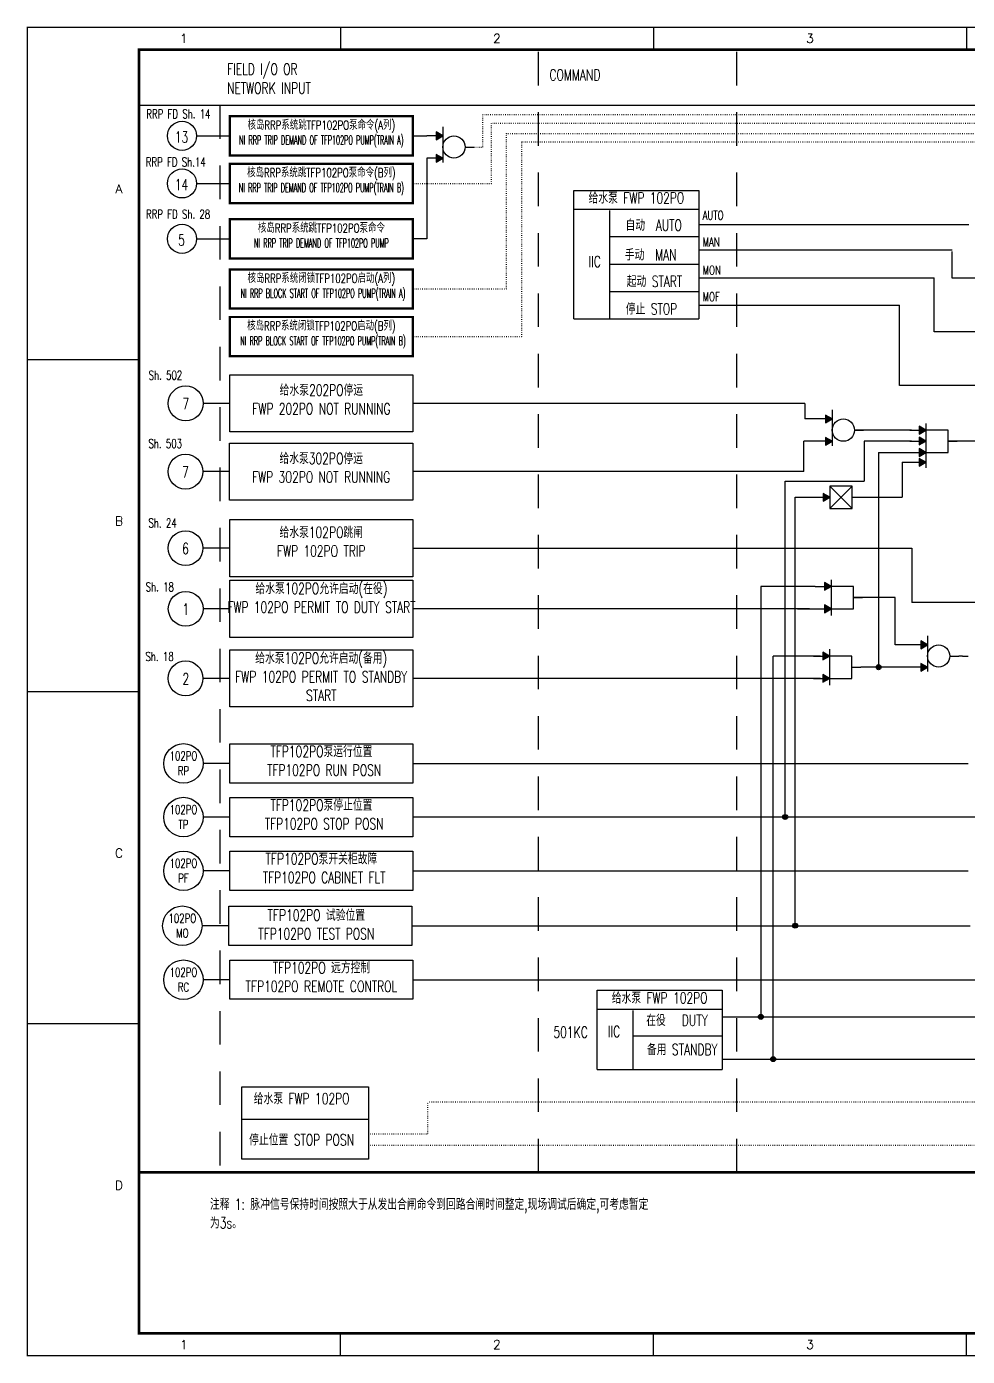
# Model space of a CAD drawing. Header units: millimetres. Extents: x 38833 to 52469, y 29493 to 32647.
# Drawn here: x 50670.5 to 50880.8, y 32172.4 to 32469.7 of the extents above; entities that cross this region are included whole.
import ezdxf
from ezdxf.enums import TextEntityAlignment as Align

# ---------------------------------------------------------------- set-up
doc = ezdxf.new("R2010")
doc.units = ezdxf.units.MM
for name, pattern in [('ACAD_ISO10W100', [18, 12, -3, 0, -3]), ('DOT2', [3.175, 0, -3.175]), ('JIS_02_0.7', [1.35, 0.75, -0.6])]:
    doc.linetypes.add(name, pattern=pattern)
for name, color, linetype in [('BORDER', 1, 'Continuous'), ('MLINE', 6, 'Continuous'), ('TK', 7, 'Continuous'), ('图框_外框线', 7, 'Continuous'), ('图框_标题栏文字', 6, 'Continuous')]:
    doc.layers.add(name, color=color, linetype=linetype)
doc.styles.get("Standard").update_dxf_attribs({"font": 'romans.shx', "width": 0.7, "bigfont": 'hztxta.shx'})

# ---------------------------------------------------------------- blocks, each defined once
blk = doc.blocks.new('图框2')
for p, q in [((70, 0), (70, -5)), ((140, 0), (140, -5)), ((210, 0), (210, -5)), ((0, -74.25), (25, -74.25)), ((0, -148.5), (25, -148.5)), ((0, -222.75), (25, -222.75)), ((70, -297), (70, -292)), ((140, -297), (140, -292)), ((210, -297), (210, -292))]:
    blk.add_line(p, q)
at = {"layer": '图框_外框线'}
for points, const_width in [([(0, -297), (420, -297), (420, 0), (0, 0)], 0.3), ([(25, -292), (415, -292), (415, -5), (25, -5)], 0.6)]:
    blk.add_lwpolyline(points, close=True, dxfattribs=dict(at, const_width=const_width))
at = {"layer": '图框_外框线', "const_width": 0.6}
blk.add_lwpolyline([(235, -256), (25, -256)], dxfattribs=at)
at = {"layer": 'TK', "color": 3}
for s, p in [('1', (35, -2.5)), ('2', (105, -2.5)), ('3', (175, -2.5)), ('1', (35, -294.5)), ('2', (105, -294.5)), ('3', (175, -294.5))]:
    blk.add_text(s, height=2, dxfattribs=at).set_placement(p, align=Align.MIDDLE)
for s, p in [('A', (20.5, -37.12)), ('B', (20.5, -111.38)), ('C', (20.5, -185.62)), ('D', (20.5, -259.88))]:
    blk.add_text(s, height=2, dxfattribs=at).set_placement(p, align=Align.CENTER)
blk = doc.blocks.new('huo')
at = {"layer": 'BORDER'}
for points in [[(-72.15, 909.27), (-73.65, 910.13), (-73.65, 908.4)], [(-72.15, 904.27), (-73.65, 905.13), (-73.65, 903.4)]]:
    blk.add_hatch(color=256, dxfattribs=at).paths.add_polyline_path(points)
for p, q in [((-72.15, 911.28), (-72.15, 903.28)), ((-72.15, 909.27), (-75.75, 909.27)), ((-67.15, 906.77), (-65.15, 906.77)), ((-72.15, 904.27), (-75.75, 904.27))]:
    blk.add_line(p, q, dxfattribs=at)
for points in [[(-72.15, 909.27), (-73.65, 910.13), (-73.65, 908.4)], [(-72.15, 904.27), (-73.65, 905.13), (-73.65, 903.4)]]:
    blk.add_lwpolyline(points, close=True, dxfattribs=at)
blk.add_circle((-69.65, 906.77), 2.5, dxfattribs=at)

msp = doc.modelspace()

# ---------------------------------------------------------------- hatches: boundary and pattern name
h = msp.add_hatch(color=256)
edge = h.paths.add_edge_path()
edge.add_arc((50860.97, 32326.49), 0.55, 0, 360)
h = msp.add_hatch(color=256)
edge = h.paths.add_edge_path()
edge.add_arc((50860.97, 32326.49), 0.393, 0, 360)
h = msp.add_hatch(color=40)
edge = h.paths.add_edge_path()
edge.add_arc((50840.09, 32292.99), 0.55, 0, 360)
h = msp.add_hatch(color=40)
edge = h.paths.add_edge_path()
edge.add_arc((50840.09, 32292.99), 0.393, 0, 360)
h = msp.add_hatch(color=40)
edge = h.paths.add_edge_path()
edge.add_arc((50842.3, 32268.7), 0.55, 0, 360)
h = msp.add_hatch(color=40)
edge = h.paths.add_edge_path()
edge.add_arc((50842.3, 32268.7), 0.393, 0, 360)
h = msp.add_hatch(color=256)
edge = h.paths.add_edge_path()
edge.add_arc((50834.64, 32248.31), 0.55, 0, 360)
h = msp.add_hatch(color=256)
edge = h.paths.add_edge_path()
edge.add_arc((50834.64, 32248.31), 0.393, 0, 360)
h = msp.add_hatch(color=256)
edge = h.paths.add_edge_path()
edge.add_arc((50837.4, 32238.88), 0.55, 0, 360)
h = msp.add_hatch(color=256)
edge = h.paths.add_edge_path()
edge.add_arc((50837.4, 32238.88), 0.393, 0, 360)
at = {"layer": 'BORDER'}
for color, points in [(256, [(50871.53, 32379.49), (50870.03, 32380.35), (50870.03, 32378.62)]), (256, [(50871.53, 32377.05), (50870.03, 32377.92), (50870.03, 32376.19)]), (256, [(50871.53, 32374.49), (50870.03, 32375.35), (50870.03, 32373.62)]), (256, [(50871.53, 32372.3), (50870.03, 32373.16), (50870.03, 32371.43)]), (40, [(50850.08, 32364.47), (50848.58, 32365.34), (50848.58, 32363.61)]), (256, [(50850.39, 32344.54), (50848.89, 32345.41), (50848.89, 32343.68)]), (256, [(50850.39, 32339.54), (50848.89, 32340.41), (50848.89, 32338.68)]), (256, [(50849.98, 32328.99), (50848.48, 32329.85), (50848.48, 32328.12)]), (256, [(50849.98, 32323.99), (50848.48, 32324.85), (50848.48, 32323.12)])]:
    msp.add_hatch(color=color, dxfattribs=at).paths.add_polyline_path(points)

# ---------------------------------------------------------------- linework, layer by layer
at = {"linetype": 'DOT2', "ltscale": 0.1}
for p, q in [((50772.49, 32450.05), (51029.89, 32450.05)), ((50772.49, 32442.78), (50772.49, 32450.05)), ((50774.44, 32434.64), (50774.44, 32448.05)), ((50888.79, 32448.05), (50774.44, 32448.05)), ((50777.81, 32411.05), (50777.81, 32445.79)), ((50777.81, 32445.79), (51020.47, 32445.79)), ((50770.09, 32442.78), (50772.49, 32442.78)), ((50781.22, 32400.41), (50781.22, 32443.91)), ((50781.22, 32443.91), (51018.07, 32443.91)), ((50756.85, 32434.64), (50774.44, 32434.64)), ((50756.85, 32411.05), (50777.81, 32411.05)), ((50756.85, 32400.41), (50781.22, 32400.41)), ((51066.2, 32229.26), (50760.17, 32229.26)), ((50760.17, 32222.16), (50760.17, 32229.26)), ((50746.96, 32222.16), (50760.17, 32222.16)), ((50746.96, 32219.61), (51066.2, 32219.61))]:
    msp.add_line(p, q, dxfattribs=at)
for p, q in [((50708.48, 32445.28), (50715.92, 32445.28)), ((50708.48, 32434.64), (50715.92, 32434.64)), ((50792.85, 32428.9), (50820.8, 32428.9)), ((50800.84, 32428.61), (50800.84, 32404.34)), ((50820.8, 32425.46), (50881.12, 32425.46)), ((50708.48, 32422.26), (50715.92, 32422.26)), ((50800.84, 32422.76), (50820.8, 32422.76)), ((50800.84, 32422.76), (50820.8, 32422.76)), ((50877.45, 32419.69), (50820.8, 32419.69)), ((50877.45, 32413.46), (50877.45, 32419.46)), ((50800.84, 32416.62), (50820.8, 32416.62)), ((50800.84, 32416.62), (50820.8, 32416.62)), ((50820.8, 32413.55), (50873.4, 32413.55)), ((50873.4, 32401.46), (50873.4, 32413.55)), ((50897.47, 32413.46), (50877.45, 32413.46)), ((50800.84, 32410.48), (50820.8, 32410.48)), ((50800.84, 32410.48), (50820.8, 32410.48)), ((50820.8, 32407.41), (50865.62, 32407.41)), ((50865.62, 32389.46), (50865.62, 32407.41)), ((50792.85, 32404.34), (50820.8, 32404.34)), ((50897.47, 32401.46), (50873.4, 32401.46)), ((50897.47, 32389.46), (50865.62, 32389.46)), ((50844.48, 32385.48), (50844.48, 32381.99)), ((50846.99, 32381.99), (50844.48, 32381.99)), ((50868.36, 32379.49), (50855.87, 32379.49)), ((50844.29, 32370.21), (50844.29, 32376.99)), ((50846.99, 32376.99), (50844.29, 32376.99)), ((50868.36, 32377.05), (50857.77, 32377.05)), ((50857.77, 32377.05), (50857.77, 32368.1)), ((50891.18, 32376.99), (50876.53, 32376.99)), ((50860.96, 32374.49), (50860.96, 32326.49)), ((50860.96, 32374.49), (50867.94, 32374.49)), ((50840.09, 32368.1), (50857.77, 32368.1)), ((50756.82, 32353.11), (50868.38, 32353.11)), ((50868.38, 32353.11), (50868.38, 32340.99)), ((50834.63, 32344.54), (50834.64, 32248.31)), ((50846.8, 32344.54), (50834.63, 32344.54)), ((50864.71, 32342.04), (50855.39, 32342.04)), ((50864.71, 32331.49), (50864.71, 32342.04)), ((50897.47, 32340.99), (50868.38, 32340.99)), ((50842.82, 32339.54), (50846.8, 32339.54)), ((50868.3, 32331.49), (50864.71, 32331.49)), ((50837.38, 32238.88), (50837.4, 32328.99)), ((50847.99, 32328.99), (50837.4, 32328.99)), ((50879.72, 32328.99), (50878.89, 32328.99)), ((50879.72, 32328.99), (50881.02, 32328.99)), ((50860.96, 32326.49), (50856.98, 32326.49)), ((50868.3, 32326.49), (50860.96, 32326.49)), ((50870.46, 32326.49), (50867.65, 32326.49)), ((50756.87, 32304.99), (50878.74, 32304.99)), ((50878.74, 32304.99), (50881.02, 32304.99)), ((50878.74, 32304.99), (50878.74, 32304.99)), ((50887.06, 32292.99), (50756.87, 32292.99)), ((50756.87, 32280.99), (50877.87, 32280.99)), ((50877.87, 32280.99), (50881.02, 32280.99)), ((50756.62, 32268.7), (50881.43, 32268.7)), ((50756.87, 32256.63), (50885, 32256.63)), ((50798.04, 32250.06), (50825.99, 32250.06)), ((50806.03, 32249.76), (50806.03, 32236.56)), ((50825.99, 32248.31), (50834.63, 32248.31)), ((50834.63, 32248.31), (51067.15, 32248.31)), ((50806.03, 32244.06), (50825.99, 32244.06)), ((50806.03, 32244.06), (50825.99, 32244.06)), ((50798.04, 32236.56), (50825.99, 32236.56)), ((50825.99, 32238.88), (50837.4, 32238.88)), ((50837.4, 32238.88), (51067.15, 32238.88))]:
    msp.add_line(p, q)
at = {"ltscale": 4}
for p, q in [((50756.85, 32445.28), (50759.93, 32445.28)), ((50759.93, 32440.28), (50759.93, 32422.26)), ((50759.93, 32422.26), (50756.85, 32422.26))]:
    msp.add_line(p, q, dxfattribs=at)
at = {"color": 0}
for p, q in [((50715.92, 32385.48), (50709.95, 32385.48)), ((50715.88, 32370.21), (50709.91, 32370.21)), ((50715.89, 32353.11), (50709.92, 32353.11)), ((50715.94, 32339.54), (50709.97, 32339.54)), ((50845.54, 32339.54), (50756.87, 32339.54)), ((50715.9, 32323.99), (50709.93, 32323.99)), ((50847.99, 32323.99), (50756.83, 32323.99)), ((50715.94, 32304.99), (50709.97, 32304.99)), ((50715.94, 32292.99), (50709.97, 32292.99)), ((50715.94, 32280.99), (50709.97, 32280.99)), ((50715.69, 32268.7), (50709.72, 32268.7)), ((50715.94, 32256.63), (50709.97, 32256.63))]:
    msp.add_line(p, q, dxfattribs=at)
at = {"color": 40}
for p, q in [((50844.48, 32385.48), (50756.85, 32385.48)), ((50844.29, 32370.21), (50756.81, 32370.21)), ((50866.24, 32372.3), (50866.24, 32364.47)), ((50840.09, 32292.99), (50840.09, 32368.1)), ((50842.3, 32269.18), (50842.29, 32364.47)), ((50855.08, 32364.47), (50866.24, 32364.47))]:
    msp.add_line(p, q, dxfattribs=at)
at = {"const_width": 0.5}
for points in [[(50715.92, 32449.67), (50756.85, 32449.67), (50756.85, 32440.89), (50715.92, 32440.89)], [(50715.92, 32439.03), (50756.85, 32439.03), (50756.85, 32430.25), (50715.92, 32430.25)], [(50715.92, 32426.65), (50756.85, 32426.65), (50756.85, 32417.87), (50715.92, 32417.87)], [(50715.92, 32415.43), (50756.85, 32415.43), (50756.85, 32406.66), (50715.92, 32406.66)], [(50715.92, 32404.79), (50756.85, 32404.79), (50756.85, 32396.02), (50715.92, 32396.02)]]:
    msp.add_lwpolyline(points, close=True, dxfattribs=at)
for points in [[(50792.85, 32433.1), (50820.8, 32433.1), (50820.8, 32428.9)], [(50792.85, 32404.34), (50792.85, 32433.1)], [(50820.8, 32428.9), (50820.8, 32422.76)], [(50820.8, 32422.76), (50820.8, 32416.62)], [(50820.8, 32416.62), (50820.8, 32410.48)], [(50820.8, 32410.48), (50820.8, 32404.34)], [(50798.04, 32254.25), (50825.99, 32254.25), (50825.99, 32250.06)], [(50798.04, 32236.56), (50798.04, 32254.25)], [(50825.99, 32250.06), (50825.99, 32245.24)], [(50825.99, 32245.24), (50825.99, 32236.56)]]:
    msp.add_lwpolyline(points)
at = {"color": 0}
for points in [[(50715.92, 32391.87), (50756.85, 32391.87), (50756.85, 32379.09), (50715.92, 32379.09)], [(50715.88, 32376.6), (50756.81, 32376.6), (50756.81, 32363.82), (50715.88, 32363.82)], [(50715.89, 32359.5), (50756.82, 32359.5), (50756.82, 32346.72), (50715.89, 32346.72)], [(50715.94, 32345.93), (50756.87, 32345.93), (50756.87, 32333.16), (50715.94, 32333.16)], [(50715.9, 32330.38), (50756.83, 32330.38), (50756.83, 32317.6), (50715.9, 32317.6)]]:
    msp.add_lwpolyline(points, close=True, dxfattribs=at)
for points in [[(50715.94, 32309.38), (50756.87, 32309.38), (50756.87, 32300.6), (50715.94, 32300.6)], [(50715.94, 32297.38), (50756.87, 32297.38), (50756.87, 32288.6), (50715.94, 32288.6)], [(50715.94, 32285.38), (50756.87, 32285.38), (50756.87, 32276.6), (50715.94, 32276.6)], [(50715.69, 32273.09), (50756.62, 32273.09), (50756.62, 32264.31), (50715.69, 32264.31)], [(50715.94, 32261.02), (50756.87, 32261.02), (50756.87, 32252.25), (50715.94, 32252.25)], [(50718.62, 32232.67), (50746.96, 32232.67), (50746.96, 32216.52), (50718.62, 32216.52)], [(50718.62, 32225.45), (50746.96, 32225.45), (50746.96, 32216.52), (50718.62, 32216.52)]]:
    msp.add_lwpolyline(points, close=True)
for centre, radius in [((50705.23, 32445.28), 3.25), ((50705.23, 32434.64), 3.25), ((50705.23, 32422.26), 3.25), ((50706.05, 32385.48), 3.9), ((50706.01, 32370.21), 3.9), ((50706.02, 32353.11), 3.9), ((50706.07, 32339.54), 3.9), ((50706.02, 32323.99), 3.9), ((50860.97, 32326.49), 0.55), ((50860.97, 32326.49), 0.393), ((50705.55, 32304.99), 4.41), ((50705.55, 32292.99), 4.41), ((50705.55, 32280.99), 4.41), ((50705.3, 32268.7), 4.41), ((50705.55, 32256.63), 4.41), ((50834.64, 32248.31), 0.55), ((50834.64, 32248.31), 0.393), ((50837.4, 32238.88), 0.55), ((50837.4, 32238.88), 0.393)]:
    msp.add_circle(centre, radius)
at = {"color": 40}
for centre, radius in [((50840.09, 32292.99), 0.55), ((50840.09, 32292.99), 0.393), ((50842.3, 32268.7), 0.55), ((50842.3, 32268.7), 0.393)]:
    msp.add_circle(centre, radius, dxfattribs=at)
at = {"layer": 'BORDER'}
for p, q in [((50867.94, 32379.49), (50871.53, 32379.49)), ((50871.53, 32380.99), (50871.53, 32371.08)), ((50867.94, 32377.05), (50871.53, 32377.05)), ((50876.53, 32376.99), (50878.53, 32376.99)), ((50867.94, 32374.49), (50871.53, 32374.49)), ((50846.8, 32344.54), (50850.39, 32344.54)), ((50850.39, 32346.04), (50850.39, 32338.04)), ((50855.39, 32342.04), (50857.39, 32342.04)), ((50846.8, 32339.54), (50850.39, 32339.54)), ((50846.39, 32328.99), (50849.98, 32328.99)), ((50849.98, 32330.49), (50849.98, 32322.49)), ((50854.98, 32326.49), (50856.98, 32326.49)), ((50846.39, 32323.99), (50849.98, 32323.99))]:
    msp.add_line(p, q, dxfattribs=at)
at = {"layer": 'BORDER', "color": 40}
for p, q in [((50866.24, 32372.3), (50871.53, 32372.3)), ((50842.29, 32364.47), (50850.08, 32364.47)), ((50850.08, 32366.97), (50855.08, 32361.97)), ((50855.08, 32366.97), (50850.08, 32361.97))]:
    msp.add_line(p, q, dxfattribs=at)
at = {"layer": 'BORDER'}
for points in [[(50871.53, 32379.49), (50870.03, 32380.35), (50870.03, 32378.62)], [(50876.53, 32379.49), (50871.53, 32379.49), (50871.53, 32374.49), (50876.53, 32374.49)], [(50871.53, 32377.05), (50870.03, 32377.92), (50870.03, 32376.19)], [(50871.53, 32374.49), (50870.03, 32375.35), (50870.03, 32373.62)], [(50871.53, 32372.3), (50870.03, 32373.16), (50870.03, 32371.43)], [(50850.39, 32344.54), (50848.89, 32345.41), (50848.89, 32343.68)], [(50855.39, 32344.54), (50850.39, 32344.54), (50850.39, 32339.54), (50855.39, 32339.54)], [(50850.39, 32339.54), (50848.89, 32340.41), (50848.89, 32338.68)], [(50849.98, 32328.99), (50848.48, 32329.85), (50848.48, 32328.12)], [(50854.98, 32328.99), (50849.98, 32328.99), (50849.98, 32323.99), (50854.98, 32323.99)], [(50849.98, 32323.99), (50848.48, 32324.85), (50848.48, 32323.12)]]:
    msp.add_lwpolyline(points, close=True, dxfattribs=at)
at = {"layer": 'BORDER', "color": 40}
for points in [[(50850.08, 32364.47), (50848.58, 32365.34), (50848.58, 32363.61)], [(50855.08, 32366.97), (50850.08, 32366.97), (50850.08, 32361.97), (50855.08, 32361.97)]]:
    msp.add_lwpolyline(points, close=True, dxfattribs=at)
at = {"layer": 'MLINE', "linetype": 'JIS_02_0.7', "ltscale": 10}
for p, q in [((50784.96, 32213.56), (50784.96, 32464.56)), ((50829.26, 32213.56), (50829.26, 32464.56)), ((50713.72, 32452.12), (50713.72, 32213.56))]:
    msp.add_line(p, q, dxfattribs=at)
at = {"layer": 'MLINE'}
msp.add_line((50695.63, 32452.12), (51085.63, 32452.12), dxfattribs=at)

# ---------------------------------------------------------------- block references
for name, p in [('图框2', (50670.63, 32469.56)), ('huo', (50835.68, 31536.02)), ('huo', (50922.74, 31472.72)), ('huo', (50944.04, 31422.22))]:
    msp.add_blockref(name, p)

# ---------------------------------------------------------------- texts
at = {"color": 3, "char_height": 2, "attachment_point": 1}
for s, insert, width in [('RRP FD Sh. 14', (50697.26, 32451.19), 20.2112), ('RRP FD Sh.14', (50697.14, 32440.43), 17.5018), ('RRP FD Sh. 28', (50697.18, 32428.77), 18.4086)]:
    msp.add_mtext(s, dxfattribs=dict(at, insert=insert, width=width))
at = {"color": 0, "linetype": 'ACAD_ISO10W100', "ltscale": 8, "char_height": 2.5, "width": 43.0967, "attachment_point": 2}
for s, insert in [('{\\H0.8x;核岛RRP系统跳TFP102PO泵命令(A列)\\P\\W0.5;NI RRP TRIP DEMAND OF TFP102PO PUMP(TRAIN A)}', (50736.39, 32448.67)), ('{\\H0.8x;核岛RRP系统跳TFP102PO泵命令(B列)\\P\\W0.5;NI RRP TRIP DEMAND OF TFP102PO PUMP(TRAIN B)}', (50736.39, 32438.03)), ('{\\H0.8x;核岛RRP系统跳TFP102PO泵命令\\P\\W0.5;NI RRP TRIP DEMAND OF TFP102PO PUMP}', (50736.39, 32425.65)), ('{\\H0.8x;核岛RRP系统闭锁TFP102PO启动(A列)\\W0.5; \\P NI RRP BLOCK START OF TFP102PO PUMP(TRAIN A)}', (50736.39, 32414.43)), ('{\\H0.8x;核岛RRP系统闭锁TFP102PO启动(B列)\\W0.5; \\P NI RRP BLOCK START OF TFP102PO PUMP(TRAIN B)}', (50736.39, 32403.79))]:
    msp.add_mtext(s, dxfattribs=dict(at, insert=insert))
for s, insert, char_height, width, attachment_point in [('13', (50705.14, 32446.26), 2.5, 29.7792, 2), ('14', (50705.14, 32435.62), 2.5, 29.7792, 2), ('{\\W0.7;给水泵 FWP 102PO}', (50806.83, 32432.65), 2.5, 29.7792, 2), ('{\\W0.7;自动  AUTO}', (50810.7, 32426.57), 2.5, 19.3818, 2), ('{\\W0.7;AUTO}', (50821.62, 32428.53), 2, 5.9344, 1), ('5', (50705.14, 32423.24), 2.5, 29.7792, 2), ('{\\W0.7;MAN}', (50821.62, 32422.58), 2, 5.9344, 1), ('IIC', (50796.1, 32418.42), 2.5, 73.0067, 1), ('{\\W0.7;手动  MAN}', (50810.02, 32419.93), 2.5, 19.3818, 2), ('{\\W0.7;MON}', (50821.62, 32416.25), 2, 5.9344, 1), ('{\\W0.7;起动 START}', (50810.86, 32414), 2.5, 19.3818, 2), ('{\\W0.7;MOF}', (50821.62, 32410.3), 2, 5.9344, 1), ('{\\W0.7;停止 STOP}', (50810.21, 32407.83), 2.5, 19.3818, 2), ('TFP102PO泵运行位置\\P TFP102PO RUN POSN', (50736.4, 32308.9), 2.5, 50.9636, 2), ('TFP102PO泵停止位置\\P TFP102PO STOP POSN', (50736.4, 32296.9), 2.5, 50.9636, 2), ('TFP102PO泵开关柜故障\\P TFP102PO CABINET FLT', (50736.4, 32284.9), 2.5, 50.9636, 2), ('TFP102PO 试验位置\\PTFP102PO TEST POSN', (50735.26, 32272.3), 2.5, 50.9636, 2), ('TFP102PO 远方控制\\PTFP102PO REMOTE CONTROL', (50736.4, 32260.55), 2.5, 50.9636, 2), ('{\\W0.7;给水泵 FWP 102PO}', (50812.02, 32253.8), 2.5, 29.7792, 2), ('{\\W0.7;在役   DUTY}', (50815.89, 32248.8), 2.5, 19.3818, 2), ('{\\W0.7;501KC}', (50792.11, 32246.13), 2.5, 29.7792, 2), ('IIC', (50800.44, 32246.31), 2.5, 73.0067, 1), ('{\\W0.7;备用 STANDBY}', (50817.08, 32242.26), 2.5, 19.3818, 2), ('给水泵 FWP 102PO', (50731.97, 32231.29), 2.5, 29.7792, 2), ('停止位置 STOP POSN', (50731.97, 32222.07), 2.5, 28.7463, 2), ('注释 1: 脉冲信号保持时间按照大于从发出合闸命令到回路合闸时间整定{\\Fromans,hztxt|c238;,}现场调试后确定{\\Fromans,hztxta|c238;,}可考虑暂定为{\\Fromans,hztxta|c238;3s}。', (50711.48, 32207.67), 2.5, 97.8218, 1)]:
    msp.add_mtext(s, dxfattribs=dict(insert=insert, char_height=char_height, width=width, attachment_point=attachment_point))
at = {"color": 1, "char_height": 2, "width": 10.3074, "attachment_point": 1}
for s, insert in [('{\\C0;\\PSh. 502}', (50697.77, 32396.09)), ('{\\C0;\\PSh. 503}', (50697.73, 32380.82)), ('{\\C0;\\PSh. 24}', (50697.74, 32363.07)), ('{\\C0;\\PSh. 18}', (50697.11, 32348.77)), ('{\\C0;\\PSh. 18}', (50697.07, 32333.22))]:
    msp.add_mtext(s, dxfattribs=dict(at, insert=insert))
at = {"color": 0}
for s, insert, char_height, width, attachment_point in [('{\\C256;给水泵202PO}停运\\P{\\C256;FWP 202PO} NOT RUNNING ', (50736.39, 32389.69), 2.5, 41.3345, 2), ('{\\W0.7;7}', (50706.07, 32385.41), 2.5, 3.6872, 5), ('{\\C256;给水泵302PO}停运\\P{\\C256;FWP 302PO} NOT RUNNING ', (50736.35, 32374.42), 2.5, 41.3345, 2), ('{\\W0.7;7}', (50706.03, 32370.14), 2.5, 3.6872, 5), ('{\\W0.7;\\C256;给水泵102PO\\C0;跳闸\\P\\C256;FWP 102PO\\C0; TRIP}', (50736.36, 32357.88), 2.5, 41.3345, 2), ('{\\W0.7;6}', (50706.04, 32353.03), 2.5, 3.6872, 5), ('{\\W0.7;\\C256;给水泵102PO允许启动(在役)\\PFWP 102PO PERMIT TO DUTY START}', (50736.4, 32345.32), 2.5, 41.3345, 2), ('{\\W0.7;1}', (50706.09, 32339.47), 2.5, 3.6872, 5), ('{\\W0.7;\\C256;给水泵102PO允许启动(备用)\\PFWP 102PO PERMIT TO STANDBY START\\P\\C0; }', (50736.36, 32329.77), 2.5, 41.3345, 2), ('{\\W0.7;2}', (50706.05, 32323.91), 2.5, 3.6872, 5), ('{\\W0.7;102PO\\PRP}', (50705.55, 32304.99), 2, 3.6872, 5), ('{\\W0.7;102PO\\PTP}', (50705.55, 32292.99), 2, 3.6872, 5), ('{\\W0.7;102PO\\PPF}', (50705.55, 32280.99), 2, 3.6872, 5), ('102PO\\PMO', (50705.3, 32268.7), 2, 3.6872, 5), ('{\\W0.7;102PO\\PRC}', (50705.55, 32256.63), 2, 3.6872, 5)]:
    msp.add_mtext(s, dxfattribs=dict(at, insert=insert, char_height=char_height, width=width, attachment_point=attachment_point))
at = {"layer": 'MLINE', "char_height": 2.5, "width": 31.8959, "attachment_point": 1}
for s, insert in [('FIELD I/O OR', (50715.3, 32461.45)), ('COMMAND', (50787.37, 32460.14))]:
    msp.add_mtext(s, dxfattribs=dict(at, insert=insert))
at = {"layer": '图框_标题栏文字', "insert": (50715.3, 32457.2), "char_height": 2.5, "width": 31.8959, "attachment_point": 1}
msp.add_mtext('NETWORK INPUT', dxfattribs=at)

doc.saveas('drawing.dxf')
